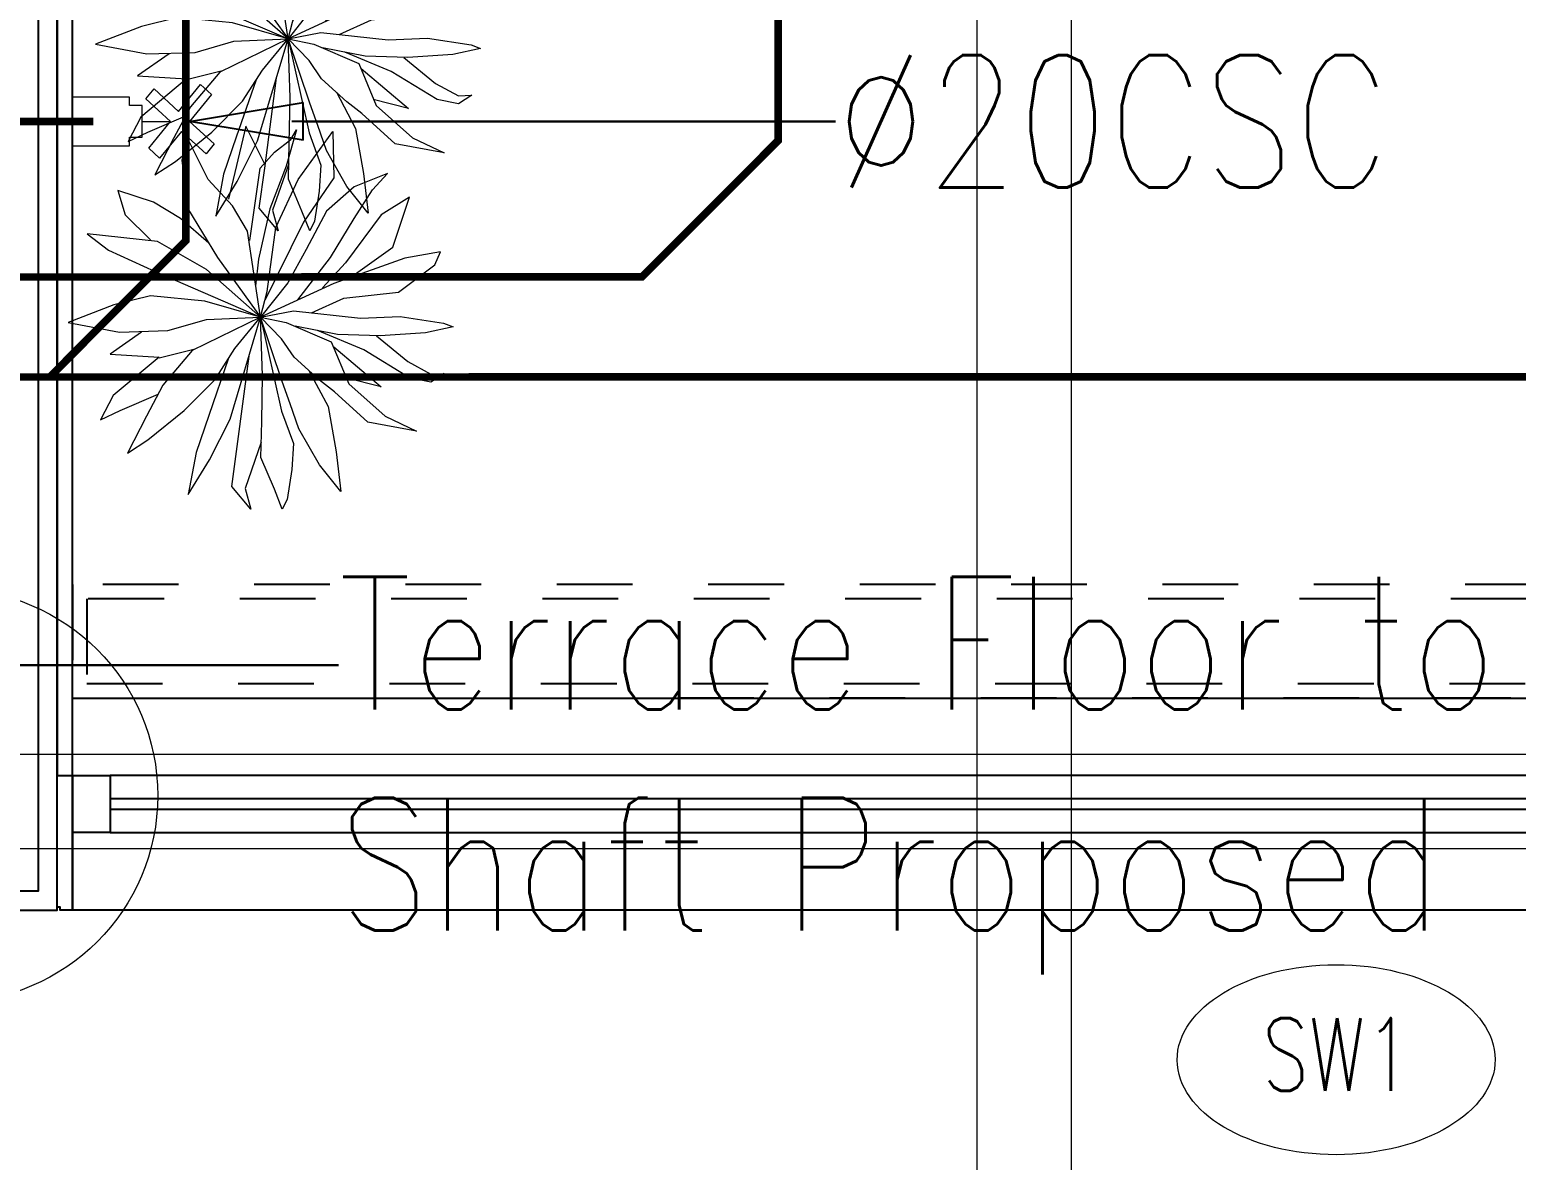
# Model space of a CAD drawing. Header units: metres. Extents: x 42 to 199, y -121 to 268.
# Drawn here: x 92.85 to 94.814, y 130.512 to 132.004 of the extents above; entities that cross this region are included whole.
import ezdxf
from ezdxf import colors
from ezdxf.entities.mleader import LeaderData, LeaderLine
from ezdxf.enums import TextEntityAlignment as Align
from ezdxf.math import Vec2, Vec3

# ---------------------------------------------------------------- set-up
doc = ezdxf.new("R2010")
doc.units = ezdxf.units.M
doc.header["$LTSCALE"] = 0.3
for name, pattern in [('ACAD_ISO04W100', [30, 24, -3, 0, -3]), ('CENTER', [2, 1.25, -0.25, 0.25, -0.25]), ('DASHED', [0.75, 0.5, -0.25])]:
    doc.linetypes.add(name, pattern=pattern)
doc.layers.get('0').update_dxf_attribs({"color": 8})
for name, color, linetype, lineweight in [('A-DOOR TAGS', 8, 'Continuous', 9), ('A-LANDSCAPE', 8, 'Continuous', 5), ('AGI- TEXT', 7, 'Continuous', 0), ('AGI-PHE-BV', 4, 'Continuous', 0), ('AGI-PHE-SWP', 6, 'Continuous', 0), ('AGI-PHE-WP', 5, 'ACAD_ISO04W100', 0), ('DA HOUSE ARCH LAYOUT', 8, 'Continuous', 9), ('PHE - DWS', 3, 'DASHED', 0)]:
    doc.layers.add(name, color=color, linetype=linetype, lineweight=lineweight)
for name, color, linetype in [('A-DWV', 8, 'Continuous'), ('A-ELEVATION 3', 8, 'Continuous'), ('A-ELEVATION 5', 8, 'Continuous'), ('A-flooring', 8, 'Continuous'), ('A-Glass', 8, 'Continuous'), ('A-Pelmet', 8, 'CENTER'), ('A-Wall-Full', 8, 'Continuous'), ('A-Wall-Plst', 8, 'Continuous')]:
    doc.layers.add(name, color=color, linetype=linetype)
doc.styles.add('RomanS-Narrow', font='romans.shx', dxfattribs={"width": 0.75})
doc.styles.add('T225', font='romans.shx', dxfattribs={"width": 0.8, "height": 0.25})

# ---------------------------------------------------------------- blocks, each defined once
blk = doc.blocks.new('A$C51112CEF')
at = {"color": 8, "transparency": 33554572}
for p, q in [((0.531097383478695, 1.576527676046339), (0.5592050298371163, 1.425948458225207)), ((0.5873126763949443, 1.553096080695127), (0.531097383478695, 1.576527676046339)), ((0.806003877019748, 1.40582226031448), (0.8341115233781693, 1.589969625734398)), ((0.8341115233781693, 1.589969625734398), (0.8497421171844053, 1.630148568214153)), ((0.8497421171844053, 1.630148568214153), (0.874764778022822, 1.512990591457424)), ((1.049717738482727, 1.536422186808863), (1.046564197627035, 1.593275023174883)), ((1.046564197627035, 1.593275023174883), (1.084063911416237, 1.536422186808863)), ((0.7028968030829077, 1.399138012141393), (0.5873126763949443, 1.553096080695127)), ((0.874764778022822, 1.512990591457424), (0.8872418307741867, 1.322158977864646)), ((0.9965874310867093, 1.439316954621177), (1.049717738482727, 1.536422186808863)), ((1.084063911416237, 1.536422186808863), (1.065348332090011, 1.446001202844045)), ((1.227755684662029, 1.34221172248327), (1.290278059090255, 1.476117046418381)), ((1.290278059090255, 1.476117046418381), (1.252778345500474, 1.268611538939112)), ((0.5123132490159463, 1.3757064167404), (0.2999291299033757, 1.446001202844045)), ((0.2999291299033757, 1.446001202844045), (0.3748600021458373, 1.325537828597021)), ((0.5592050298371163, 1.425948458225207), (0.6653970892939469, 1.124643116048787)), ((0.7279194639213529, 1.16820090931094), (0.7028968030829077, 1.399138012141393)), ((0.8122424033954161, 1.238495695364804), (0.806003877019748, 1.40582226031448)), ((0.886671969762105, 1.305646595695507), (0.9965874310867093, 1.439316954621177)), ((1.065348332090011, 1.446001202844045), (0.9466106645461281, 1.251864191760774)), ((0.1999070416859325, 1.352274821388946), (0.2561908897384768, 1.21168524928099)), ((0.2686679426890208, 1.288664283557736), (0.1999070416859325, 1.352274821388946)), ((0.3748600021458373, 1.325537828597021), (0.5779206091635842, 1.174885157484027)), ((0.6395433043078214, 1.197999670062117), (0.5123132490159463, 1.3757064167404)), ((0.9341336117947634, 1.124643116048787), (1.102779490543284, 1.325537828597007)), ((1.102779490543284, 1.325537828597007), (1.065348332090011, 1.174885157484027)), ((1.090302437791919, 1.188253653879997), (1.227755684662029, 1.34221172248327)), ((0.3904905957528939, 1.21168524928099), (0.2686679426890208, 1.288664283557736)), ((0.8872418307741867, 1.322158977864646), (0.8810033043985044, 1.141390463177345)), ((1.252778345500474, 1.268611538939112), (1.12464861072543, 1.128021966781361)), ((0.2561908897384768, 1.21168524928099), (0.3592294085387806, 1.094527272474679)), ((0.5560514889816517, 1.111274619603009), (0.3904905957528939, 1.21168524928099)), ((0.781049771317484, 0.953937700316942), (0.8122424033954161, 1.238495695364804)), ((0.9466106645461281, 1.251864191760774), (0.8641358080908361, 1.055586806047245)), ((0.5779206091635842, 1.174885157484027), (0.6841812237566955, 1.077779925346121)), ((0.789482907951637, 1.030869857563516), (0.7279194639213529, 1.16820090931094)), ((0.8810033043985044, 1.141390463177345), (0.8469547600181926, 0.9612379681228589)), ((0.9122644916128593, 1.114653470385392), (1.090302437791919, 1.188253653879997)), ((1.187170985352836, 1.101211520697333), (1.377754539419797, 1.134706215004243)), ((1.377754539419797, 1.134706215004243), (1.546468973504247, 1.154758959622868)), ((1.546468973504247, 1.154758959622868), (1.433969832336047, 1.064411428900371)), ((0.02186909550685812, 1.121337718558493), (0.2186911761486812, 1.124643116048787)), ((0.2249297025243635, 0.974063898227655), (0.02186909550685812, 1.121337718558493)), ((0.2186911761486812, 1.124643116048787), (0.4061211893599506, 0.9974954935788674)), ((0.3592294085387806, 1.094527272474679), (0.5217053162473348, 1.007485139242249)), ((0.7354598256110734, 0.9734342528685005), (0.5560514889816517, 1.111274619603009)), ((0.6653970892939469, 1.124643116048787), (0.8088360336387126, 0.8150742801961997)), ((0.8310265378581647, 0.923821856792415), (0.9122644916128593, 1.114653470385392)), ((1.034225400528598, 1.019663419753556), (1.187170985352836, 1.101211520697333)), ((1.12464861072543, 1.128021966781361), (1.074671844184863, 1.064411428900371)), ((0.5217053162473348, 1.007485139242249), (0.6623121037739423, 0.9305061049654881)), ((1.074671844184863, 1.064411428900371), (0.9778718519594207, 0.9573165510493027)), ((1.433969832336047, 1.064411428900371), (1.280885991859108, 0.9773692956681401)), ((0.0156305691309484, 0.9673061967624506), (0.1687144096081141, 0.923821856792415)), ((0.05621526844015534, 0.9438746013614718), (0.0156305691309484, 0.9673061967624506)), ((0.4279903095420963, 0.8803375167725562), (0.2249297025243635, 0.974063898227655)), ((0.4061211893599506, 0.9974954935788674), (0.7354612220906205, 0.8341809368267832)), ((0.8088360336387126, 0.8150742801961997), (0.781049771317484, 0.953937700316942)), ((0.9778718519594207, 0.9573165510493027), (0.8997188837249581, 0.9037691121735634)), ((1.280885991859108, 0.9773692956681401), (1.174693932402292, 0.9405692039209725)), ((1.205886564480124, 0.9037691121735634), (1.343339811349992, 0.953937700316942)), ((1.343339811349992, 0.953937700316942), (1.4526854116625, 0.9472534521438405)), ((1.4526854116625, 0.9472534521438405), (1.58081514643753, 0.9272007075249888)), ((0.1093455758361728, 0.873579815307366), (0.05621526844015534, 0.9438746013614718)), ((0.1687144096081141, 0.923821856792415), (0.3499058964439286, 0.8535270706887417)), ((0.6623121037739423, 0.9305061049654881), (0.8088360336387126, 0.8150742801961997)), ((0.8088360336387126, 0.8150742801961997), (0.8310265378581647, 0.923821856792415)), ((1.080910370560446, 0.9070745096142758), (0.8088360336387126, 0.8150742801961997)), ((0.8997188837249581, 0.9037691121735634), (0.8088360336387126, 0.8150742801961997)), ((0.8088360336387126, 0.8150742801961997), (1.205886564480124, 0.9037691121735634)), ((1.174693932402292, 0.9405692039209725), (1.080910370560446, 0.9070745096142758)), ((1.621399845746723, 0.9070745096142758), (1.537076906272887, 0.873579815307366)), ((1.58081514643753, 0.9272007075249888), (1.621399845746723, 0.9070745096142758)), ((0.1573724943739165, 0.8314682481944686), (-2.447610825129232e-08, 0.7531164410605555)), ((0.1780379215040142, 0.8133481282087587), (0.1093455758361728, 0.873579815307366)), ((0.3499058964439286, 0.8535270706887417), (0.5623585706928083, 0.8066638799861039)), ((0.6998118175629315, 0.8434639717332857), (0.4279903095420963, 0.8803375167725562)), ((0.8088360336387126, 0.8150742801961997), (0.6998118175629315, 0.8434639717332857)), ((1.055956264858636, 0.823411227114434), (0.8088360336387126, 0.8150742801961997)), ((1.249624804644768, 0.8200323763818318), (1.055956264858636, 0.823411227114434)), ((1.402708645121933, 0.8167269789413325), (1.249624804644768, 0.8200323763818318)), ((1.537076906272887, 0.873579815307366), (1.402708645121933, 0.8167269789413325)), ((0.4842056024583457, 0.7698637881888999), (0.1780379215040142, 0.8133481282087587)), ((0.4436209031491529, 0.7598006892834377), (0.3373602883568765, 0.6961901514024476)), ((0.6216588493282273, 0.7866111353672522), (0.4436209031491529, 0.7598006892834377)), ((0.5560514889816517, 0.632579613521429), (0.8088360336387126, 0.8150742801961997)), ((0.5623585706928083, 0.8066638799861039), (0.6755816368411018, 0.793908899995003)), ((0.8088360336387126, 0.8150742801961997), (0.606096810857693, 0.5857164228187912)), ((0.6154203227533657, 0.3681478163842797), (0.8088360336387126, 0.8150742801961997)), ((0.8088360336387126, 0.8150742801961997), (0.6216588493282273, 0.7866111353672522)), ((0.8088360336387126, 0.8150742801961997), (0.74039651687211, 0.579032174595909)), ((0.8088360336387126, 0.8150742801961997), (0.9496956502652978, 0.5254847356706023)), ((0.8184809297710984, 0.5857164228187912), (0.8088360336387126, 0.8150742801961997)), ((1.240301292549916, 0.6862005057390519), (0.8088360336387126, 0.8150742801961997)), ((0.9403721381704457, 0.7062532503579035), (0.8088360336387126, 0.8150742801961997)), ((1.355885419437058, 0.7163163493131464), (0.9729048103183544, 0.7660687993094228)), ((1.337204780374563, 0.8181413431467348), (1.533923365417195, 0.7497375903279675)), ((1.621399845746723, 0.773169185679194), (1.524599853521281, 0.6928847539121534)), ((1.533923365417195, 0.7497375903279675), (1.621399845746723, 0.773169185679194)), ((-2.447610825129232e-08, 0.7531164410605555), (0.3092526419982136, 0.6794428042240952)), ((0.3373602883568765, 0.6961901514024476), (0.2249297025243635, 0.5924741242839531)), ((1.071586858465579, 0.6225899678580618), (0.9403721381704457, 0.7062532503579035)), ((1.524599853521281, 0.6928847539121534), (1.355885419437058, 0.7163163493131464)), ((0.3467523555882366, 0.5054319911015313), (0.5560514889816517, 0.632579613521429)), ((0.9822606710356325, 0.6795448737862984), (1.224670698942859, 0.5957795217742472)), ((1.412100712353308, 0.5991583725068352), (1.240301292549916, 0.6862005057390519)), ((0.2249297025243635, 0.5924741242839531), (0.05621526844014113, 0.5087373885420448)), ((0.4949403215127717, 0.5954550468023712), (0.3904905957528939, 0.4753161475272236)), ((0.606096810857693, 0.5857164228187912), (0.4873591433138103, 0.3782109153397641)), ((0.74039651687211, 0.579032174595909), (0.7185273966899643, 0.3480950717654281)), ((0.8653727107914477, 0.4216952553098139), (0.8184809297710984, 0.5857164228187912)), ((1.202801578959892, 0.491990041413473), (1.071586858465579, 0.6225899678580618)), ((1.224670698942859, 0.5957795217742472), (1.380839524940015, 0.542232082848713)), ((1.558946026255612, 0.5087373885420448), (1.412100712353308, 0.5991583725068352)), ((0.05621526844014113, 0.5087373885420448), (0.1436917487696832, 0.4820003957002967)), ((0.1436917487696832, 0.4820003957002967), (0.3467523555882366, 0.5054319911015313)), ((0.9809568374796385, 0.3848951635624189), (0.9434571236904361, 0.5321689838932571)), ((0.9496956502652978, 0.5254847356706023), (1.096540964167602, 0.4016425106909765)), ((1.380839524940015, 0.542232082848713), (1.558946026255612, 0.5087373885420448)), ((0.3904905957528939, 0.4753161475272236), (0.3217982500852798, 0.3614635682112066)), ((1.327777772879458, 0.3380319728597527), (1.202801578959892, 0.491990041413473)), ((0.4873591433138103, 0.3782109153397641), (0.4560979559005176, 0.080284423895705)), ((0.8716112371671301, 0.2175685985631475), (0.8653727107914477, 0.4216952553098139)), ((0.9653262438725818, 0.1773896560833919), (0.9778718519594207, 0.3848951635624189)), ((0.9778718519594207, 0.3848951635624189), (1.140279204332487, 0.1907581524793613)), ((1.096540964167602, 0.4016425106909765), (1.227755684661915, 0.3313477246370979)), ((1.202801578959892, 0.2208739960534416), (1.134040677956804, 0.3815897660721248)), ((0.3217982500852798, 0.3614635682112066), (0.2717529282092386, 0.2108108970979856)), ((0.3748600021458373, 0.2410001939641688), (0.4811206169381279, 0.3480950717654281)), ((0.5248588569038333, 0.1707054078605097), (0.6154203227533657, 0.3681478163842797)), ((0.7185273966899643, 0.3480950717654281), (0.7560271104791667, 0.194137003211722)), ((1.227755684661915, 0.3313477246370979), (1.383993065795707, 0.2509898396275361)), ((1.383993065795707, 0.2509898396275361), (1.327777772879458, 0.3380319728597527)), ((0.8716112371671301, 0.3112949800182605), (0.9653262438725818, 0.1773896560833919)), ((0.2717529282092386, 0.2108108970979856), (0.3748600021458373, 0.2410001939641688)), ((0.7560271104791667, 0.194137003211722), (0.8310265378581647, -7.821768122084904e-09)), ((0.8310265378581647, -7.821768122084904e-09), (0.8716112371671301, 0.2175685985631475)), ((1.140279204332487, 0.1907581524793613), (1.243386278269085, 0.1372107135538272)), ((1.243386278269085, 0.1372107135538272), (1.202801578959892, 0.2208739960534416)), ((0.4560979559005176, 0.080284423895705), (0.5248588569038333, 0.1707054078605097))]:
    blk.add_line(p, q, dxfattribs=at)
blk = doc.blocks.new('FK_R_BLR_FINAL FLOOR PLANS_24.09.2020$0$Door Legend-flat-46')
at = {"color": 8, "linetype": 'ByBlock'}
blk.add_ellipse((-0.002139038156883544, 0.1060436137808409), major_axis=(0.2100402622127303, 0.0004315895749531378), ratio=0.5972767563751761, start_param=-3.141592653589793, end_param=3.141592653589793, dxfattribs=at)
blk = doc.blocks.new('*U124')
at = {"color": 8}
for points in [[(5.266950852137487, 0.04999978699897294), (5.266950852137487, -0.02500021300098159), (9.106937396980326, -0.02500021299684301), (9.106937396980326, 0.04999978700311151)], [(9.156937396980508, -0.02500021299684301), (9.106937396980326, -0.02500021299684301), (9.106937396980326, 0.04999978700315699), (9.156937396980418, 0.04999978700315699)]]:
    blk.add_lwpolyline(points, close=True, dxfattribs=at)
at = {"layer": 'A-Glass', "color": 8}
blk.add_lwpolyline([(5.266950852137487, 0.01949978699910481), (5.266950852137487, 0.005499786998886532), (9.106937396980326, 0.00549978700302511), (9.106937396980326, 0.01949978700324339)], close=True, dxfattribs=at)
blk = doc.blocks.new('zw$1AA4')
at = {"color": 8, "ltscale": 0.25}
blk.add_lwpolyline([(-12.30994158987596, -5.781859478066373), (-12.18494158987596, -5.781859478066373), (-12.18494158987596, 8.238225227838736), (-12.30994158987585, 8.238225227838736)], close=True, dxfattribs=at)
for points in [[(-13.60493366732311, -4.0767747721553), (2.251042565012654, -4.0767747721553)], [(2.251042565012654, -4.2017747721553), (-13.60493366732311, -4.2017747721553)]]:
    blk.add_lwpolyline(points, dxfattribs=at)
blk.add_circle((-13.66493366733516, -4.131774772156952), 0.2727333715739017, dxfattribs=at)
blk = doc.blocks.new('DA HOUSE ARCH LAYOUT')
at = {"color": 8}
blk.add_wipeout([(-11.74999999999864, 187.3699463236045), (-11.74999999999864, 207.62995821467445), (32.724807862820114, 207.62994788606994), (32.72433998361139, 197.1700000000009), (20.940000278969055, 197.1700000000009), (20.940000278969055, 187.37000016470216)], dxfattribs=at).dxf.layer = 'A-ELEVATION 5'
at = {"layer": 'A-ELEVATION 3', "color": 8}
for points in [[(-4.239993272264087, 191.7499955062513), (-0.3000067274208504, 191.7499955062513), (-0.3000067274208504, 191.4700050423451), (-4.239993272264087, 191.4700050423451)], [(-4.239993272260563, 191.6475081388941), (-4.239993272267554, 191.4700050423451), (-4.255999999069843, 191.4699970376803), (-4.256001999394982, 191.4739970371801), (-4.260000001250603, 191.4739970371801), (-4.259999998748469, 191.6474981339034)]]:
    blk.add_lwpolyline(points, close=True, dxfattribs=at)
at = {"layer": 'A-flooring', "color": 8}
blk.add_lwpolyline([(-4.259999999999536, 191.6474981339028), (-4.240030777093352, 191.6474981339028), (-4.240030777093352, 194.3500000000056), (-4.259999999999536, 194.3500000000056)], close=True, dxfattribs=at)
at = {"layer": 'A-Pelmet', "color": 8, "ltscale": 0.25}
for points in [[(-0.2999317152683716, 191.900022457455), (-4.239955766187848, 191.8999685550475), (-4.239955766187848, 191.7499955062513), (-0.2999317152683716, 191.7500494086587)], [(-0.318931715268377, 191.8810221975193), (-4.220955766187842, 191.8809688149796), (-4.220955766187842, 191.7689957661869), (-0.318931715268377, 191.7690491487266)]]:
    blk.add_lwpolyline(points, close=True, dxfattribs=at)
at = {"layer": 'A-Wall-Full', "color": 8, "transparency": 33554687}
blk.add_lwpolyline([(-0.02499999999952252, 194.7550000000005), (-0.02499999999952252, 194.5250000000056), (-4.284999999999513, 194.5250000000056), (-4.284999999999513, 191.4950000000007), (-4.515000000000214, 191.4950000000007), (-4.515000000000214, 194.7550000000005)], close=True, dxfattribs=at)
at = {"layer": 'A-Wall-Plst', "color": 8}
blk.add_lwpolyline([(-4.540000000000191, 191.4700000000007), (-4.259999999999536, 191.4700000000007), (-4.259999999999536, 191.9874301729575), (-4.259999999999536, 191.9874301729575), (-4.259999999999536, 194.3500000000056), (-2.354999999999492, 194.3500000000056), (-2.354999999999492, 192.9699961281751), (-2.084999999999511, 192.9699961281751), (-2.084999999999511, 194.5000000000056), (-0.2799999999995464, 194.5000000000056), (-0.2799999845750563, 192.9299962523537), (1.542449012958969e-08, 192.9299962523537), (0, 196.330000000001), (-0.2799999999996317, 196.330000000001), (-0.2799999999996317, 194.7800000000005), (-4.265000000000214, 194.7800000000005), (-4.265000000000214, 196.330000000001), (-4.540000000000191, 196.330000000001)], close=True, dxfattribs=at)
at = {"color": 8, "ltscale": 0.25, "transparency": 33554687}
blk.add_blockref('zw$1AA4', (9.264942285807933, 195.7528108459143), dxfattribs=at)
at = {"layer": 'A-DOOR TAGS', "color": 8}
ref = blk.add_blockref('FK_R_BLR_FINAL FLOOR PLANS_24.09.2020$0$Door Legend-flat-46', (-2.568372664359345, 191.1663912175869), dxfattribs=at)
ref.add_attrib('D1', 'SW1', dxfattribs={"layer": '0', "height": 0.09600000000002182, "style": 'RomanS-Narrow', "width": 0.7500000000000001}).set_placement((-2.569401803800815, 191.2794464139541, -3.366162431542412e-06), align=Align.MIDDLE)
at = {"layer": 'A-DWV', "color": 8, "rotation": 180}
blk.add_blockref('*U124', (4.916944124716338, 191.6225079258943), dxfattribs=at)
at = {"layer": 'A-LANDSCAPE', "color": 8, "lineweight": 35, "transparency": 33554457, "xscale": 0.3118855850879446, "yscale": 0.3118855850879446, "zscale": 0.3118855850879446, "rotation": 270}
for p in [(-4.209289251526073, 192.8724410411862), (-4.24558327001229, 192.5049641040131)]:
    blk.add_blockref('A$C51112CEF', p, dxfattribs=at)
blk = doc.blocks.new('_ClosedBlank')
at = {"color": 0, "linetype": 'ByBlock', "lineweight": -2}
for p, q in [((-1, 0.1666666666666667), (0, 0)), ((-1, 0.1666666666666667), (-1, -0.1666666666666667)), ((0, 0), (-1, -0.1666666666666667))]:
    blk.add_line(p, q, dxfattribs=at)
blk = doc.blocks.new('BV')
at = {"layer": 'AGI-PHE-BV'}
for p, q in [((4734.47659712637, -2917.555045034763), (4734.47659712637, -2919.079588978308)), ((4734.47659712637, -2917.555045034763), (4735.776054430555, -2917.555045034763)), ((4735.776054430555, -2919.079588978308), (4735.776054430555, -2917.555045034763)), ((4734.47659712637, -2919.079588978308), (4734.700856945591, -2919.079588978308)), ((4734.700856945591, -2919.079588978308), (4734.700856945591, -2919.418374224276)), ((4735.551794611333, -2919.418374224276), (4735.551794611333, -2919.079588978308)), ((4735.551794611333, -2919.079588978308), (4735.776054430555, -2919.079588978308)), ((4734.143713980284, -2919.885625637075), (4734.410573048298, -2919.592938769575)), ((4734.410573048298, -2919.592938769575), (4735.126325778462, -2920.176425280936)), ((4734.700856945591, -2919.418374224276), (4735.551794611333, -2919.418374224276)), ((4735.126325778462, -2919.418374224276), (4735.126325778462, -2920.176425280936)), ((4735.126325778462, -2920.176425280936), (4735.725002609919, -2919.519805861188)), ((4735.725002609919, -2919.519805861188), (4735.991861677782, -2919.737351194588)), ((4734.859466710599, -2920.469112148133), (4734.143713980284, -2919.885625637075)), ((4735.991861677782, -2919.737351194588), (4735.393184846287, -2920.393970614488)), ((4734.260789879142, -2921.125731567881), (4734.859466710599, -2920.469112148133)), ((4735.393184846287, -2920.393970614488), (4736.108937576603, -2920.977457125546)), ((4735.126325778462, -2920.686657481534), (4734.527648946967, -2921.343276901735)), ((4735.842078508627, -2921.270143993046), (4735.126325778462, -2920.686657481534)), ((4734.527648946967, -2921.343276901735), (4734.260789879142, -2921.125731567881)), ((4736.108937576603, -2920.977457125546), (4735.842078508627, -2921.270143993046))]:
    blk.add_line(p, q, dxfattribs=at)

msp = doc.modelspace()

# ---------------------------------------------------------------- block references
at = {"layer": 'DA HOUSE ARCH LAYOUT'}
msp.add_blockref('DA HOUSE ARCH LAYOUT', (97.14617690863253, -60.62801776344169), dxfattribs=at)

# ---------------------------------------------------------------- next in the draw order: linework, layer by layer
at = {"layer": 'AGI-PHE-SWP', "linetype": 'ByBlock', "ltscale": 0.25, "const_width": 0.01}
msp.add_lwpolyline([(93.838676908633, 133.8219822365639), (93.838676908633, 131.8582833520135), (93.65877855985784, 131.678083085931), (92.50226429988038, 131.6777300835577)], dxfattribs=at)
at = {"layer": 'AGI-PHE-WP', "linetype": 'ByBlock', "ltscale": 0.25, "const_width": 0.01}
for points in [[(95.96366181828527, 133.6819825347632), (95.96366181828526, 131.6538481133608), (95.86899483017419, 131.5461692561442), (92.50659112334185, 131.5458033312335)], [(93.05614613153918, 133.5519822365639), (93.0561536356122, 131.7260576064137), (92.87625528683704, 131.5458573403313)]]:
    msp.add_lwpolyline(points, dxfattribs=at)
at = {"layer": 'PHE - DWS', "linetype": 'ByBlock', "ltscale": 0.25, "const_width": 0.01}
msp.add_lwpolyline([(92.7584836047157, 131.8833601695003), (92.93402213531499, 131.8833601695003)], dxfattribs=at)

# ---------------------------------------------------------------- next in the draw order: block references
at = {"layer": 'AGI-PHE-BV', "xscale": 0.04946146391406821, "yscale": 0.04946146391406821, "zscale": 0.04946146391406821, "rotation": 89.99999999999999}
msp.add_blockref('BV', (-51.40038720288632, -102.3229197215454), dxfattribs=at)

# ---------------------------------------------------------------- next in the draw order: leaders
at = {"layer": 'AGI- TEXT', "color": 7, "ltscale": 0.25}
ml = msp.add_multileader_mtext('Standard', dxfattribs=at)
ml.set_content('Terrace Floor to 450mm Raised Shaft Proposed', color=1, style='T225')
ml.set_leader_properties()
ml.set_arrow_properties(name='CLOSEDBLANK')
ml.build(insert=Vec2(0, 0))
ml.multileader.update_dxf_attribs({"text_right_attachment_type": 6, "text_top_attachment_type": 0, "text_bottom_attachment_type": 0, "dogleg_length": 0.36, "arrow_head_size": 0.15})
ctx = ml.context
ctx.base_point, ctx.char_height, ctx.arrow_head_size, ctx.landing_gap_size, ctx.plane_origin, ctx.plane_x_axis, ctx.plane_y_axis = Vec3(93.2578494322957, 131.1652471966976), 0.175, 0.15, 0, Vec3(2397.669336229191, 76.23427045032237), Vec3(1, 2.295039158717316e-15), Vec3(-2.295039158717316e-15, 1)
ctx.right_attachment = 6
notes = []
notes.append((ctx, [(1, (1, 1, 0), (92.91535159143193, 131.1652471966976), (1, 2.291564871093057e-15), 0.3424978408637654, [(0, [(92.60617690863234, 131.1652471966976)], 256, [])])]))
ctx.mtext.insert, ctx.mtext.text_direction, ctx.mtext.rotation, ctx.mtext.width, ctx.mtext.flow_direction = Vec3(93.2578494322957, 131.2819138633643), Vec3(1, 2.295039158717316e-15), 2.295039158717316e-15, 3.334290076742891, 5
at = {"layer": 'AGI-PHE-BV'}
ml = msp.add_multileader_mtext('Standard', dxfattribs=at)
ml.set_content('%%C20CSC', color=1, style='T225')
ml.set_leader_properties()
ml.set_arrow_properties(name='CLOSEDBLANK')
ml.build(insert=Vec2(0, 0))
ml.multileader.update_dxf_attribs({"text_right_attachment_type": 6, "text_top_attachment_type": 0, "text_bottom_attachment_type": 0, "dogleg_length": 0.36, "arrow_head_size": 0.15})
ctx = ml.context
ctx.base_point, ctx.char_height, ctx.arrow_head_size, ctx.landing_gap_size, ctx.plane_origin, ctx.plane_x_axis, ctx.plane_y_axis = Vec3(93.91441452829577, 131.8833601695003), 0.175, 0.15, 0, Vec3(2395.895564584633, 186.0392278321949), Vec3(1, 5.882967724080146e-14), Vec3(-5.882967724080146e-14, 1)
ctx.right_attachment = 6
notes.append((ctx, [(1, (1, 1, 0), (93.64425521372276, 131.8833601695003), (1, 5.882882639219619e-14), 0.2701593145730056, [(0, [(93.0610505104371, 131.8833601695003)], 256, [])])]))
ctx.mtext.insert, ctx.mtext.text_direction, ctx.mtext.rotation, ctx.mtext.flow_direction = Vec3(93.91441452829577, 131.9708601695003), Vec3(1, 5.882967724080146e-14), 5.882967724080146e-14, 5
for ctx, leaders in notes:
    for number, flags, end, landing, length, lines in leaders:
        leader = LeaderData()
        leader.index, (leader.has_last_leader_line, leader.has_dogleg_vector, leader.attachment_direction) = number, flags
        leader.last_leader_point, leader.dogleg_vector, leader.dogleg_length = Vec3(end), Vec3(landing), length
        for number, points, colour, breaks in lines:
            line = LeaderLine()
            line.index, line.vertices, line.color, line.breaks = number, Vec3.list(points), colors.encode_raw_color(colour), breaks
            leader.lines.append(line)
        ctx.leaders.append(leader)

doc.saveas('drawing.dxf')
